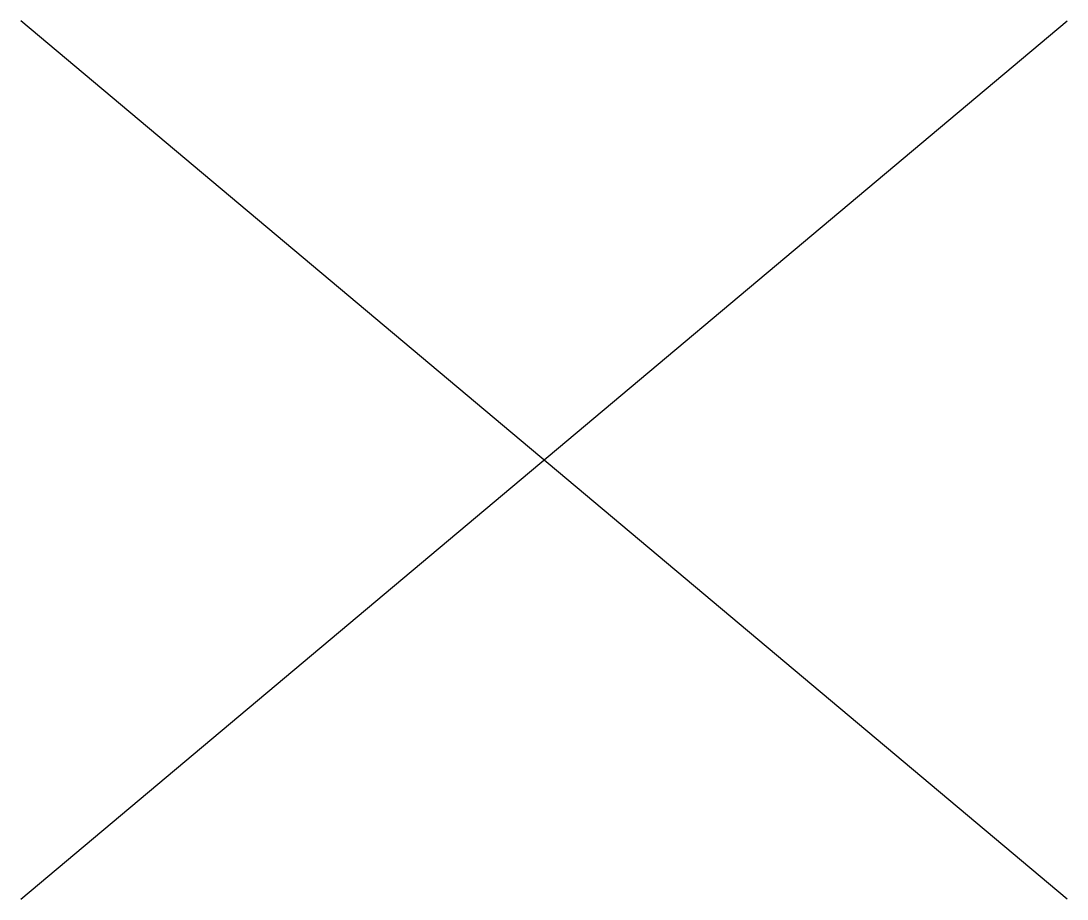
# Model space of a CAD drawing. Header units: metres. Extents: x -1.32 to 1.32, y -1.11 to 1.11.
import ezdxf

# ---------------------------------------------------------------- set-up
doc = ezdxf.new("R2010")
doc.units = ezdxf.units.M
doc.header["$LTSCALE"] = 0.2

msp = doc.modelspace()

# ---------------------------------------------------------------- linework, layer by layer
at = {"color": 0}
for p, q in [((-1.3186, -1.1064), (1.3186, 1.1064)), ((1.3186, -1.1064), (-1.3186, 1.1064))]:
    msp.add_line(p, q, dxfattribs=at)

doc.saveas('drawing.dxf')
